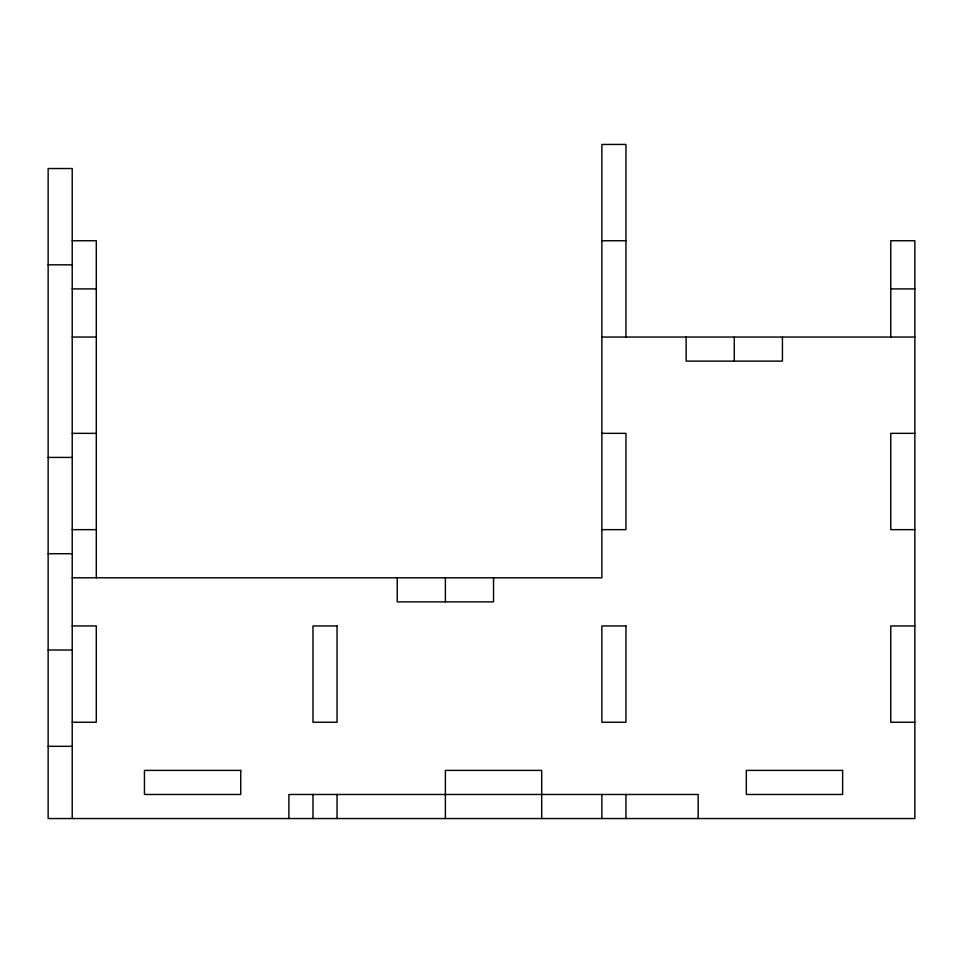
<?xml version="1.0" encoding="UTF-8"?>
<svg xmlns="http://www.w3.org/2000/svg" width="963" height="963" viewBox="0 0 963 963"><rect width="100%" height="100%" fill="white"/><g stroke="black" fill="none" stroke-linecap="round" stroke-linejoin="round"><path stroke-width="1.44" d="M72.225 240.75L96.3 240.75L96.3 577.8M601.875 240.75L625.95 240.75M48.15 264.825L72.225 264.825M72.225 288.9L96.3 288.9M890.775 288.9L914.85 288.9M72.225 337.05L96.3 337.05M601.875 337.05L914.85 337.05M72.225 433.35L96.3 433.35M601.875 433.35L625.95 433.35L625.95 529.65L601.875 529.65M914.85 433.35L890.775 433.35L890.775 529.65L914.85 529.65M48.15 457.425L72.225 457.425M72.225 529.65L96.3 529.65M48.15 553.725L72.225 553.725M72.225 577.8L601.875 577.8L601.875 144.45L625.95 144.45L625.95 337.05M72.225 625.95L96.3 625.95L96.3 722.25L72.225 722.25M914.85 625.95L890.775 625.95L890.775 722.25L914.85 722.25M48.15 650.025L72.225 650.025M48.15 746.325L72.225 746.325M890.775 337.05L890.775 240.75L914.85 240.75L914.85 818.55L48.15 818.55L48.15 168.525L72.225 168.525L72.225 818.55M782.438 337.05L782.438 361.125L686.138 361.125L686.138 337.05M734.288 337.05L734.288 361.125M698.175 818.55L698.175 794.475L288.9 794.475L288.9 818.55M625.95 794.475L625.95 818.55M601.875 794.475L601.875 818.55M541.688 818.55L541.688 770.4L445.388 770.4L445.388 818.55M493.538 577.8L493.538 601.875L397.238 601.875L397.238 577.8M445.388 577.8L445.388 601.875M337.05 794.475L337.05 818.55M312.975 794.475L312.975 818.55M337.05 625.95L312.975 625.95L312.975 722.25L337.05 722.25L337.05 625.95M625.95 625.95L601.875 625.95L601.875 722.25L625.95 722.25L625.95 625.95M240.75 770.4L144.45 770.4L144.45 794.475L240.75 794.475L240.75 770.4M842.625 770.4L746.325 770.4L746.325 794.475L842.625 794.475L842.625 770.4"/></g></svg>
